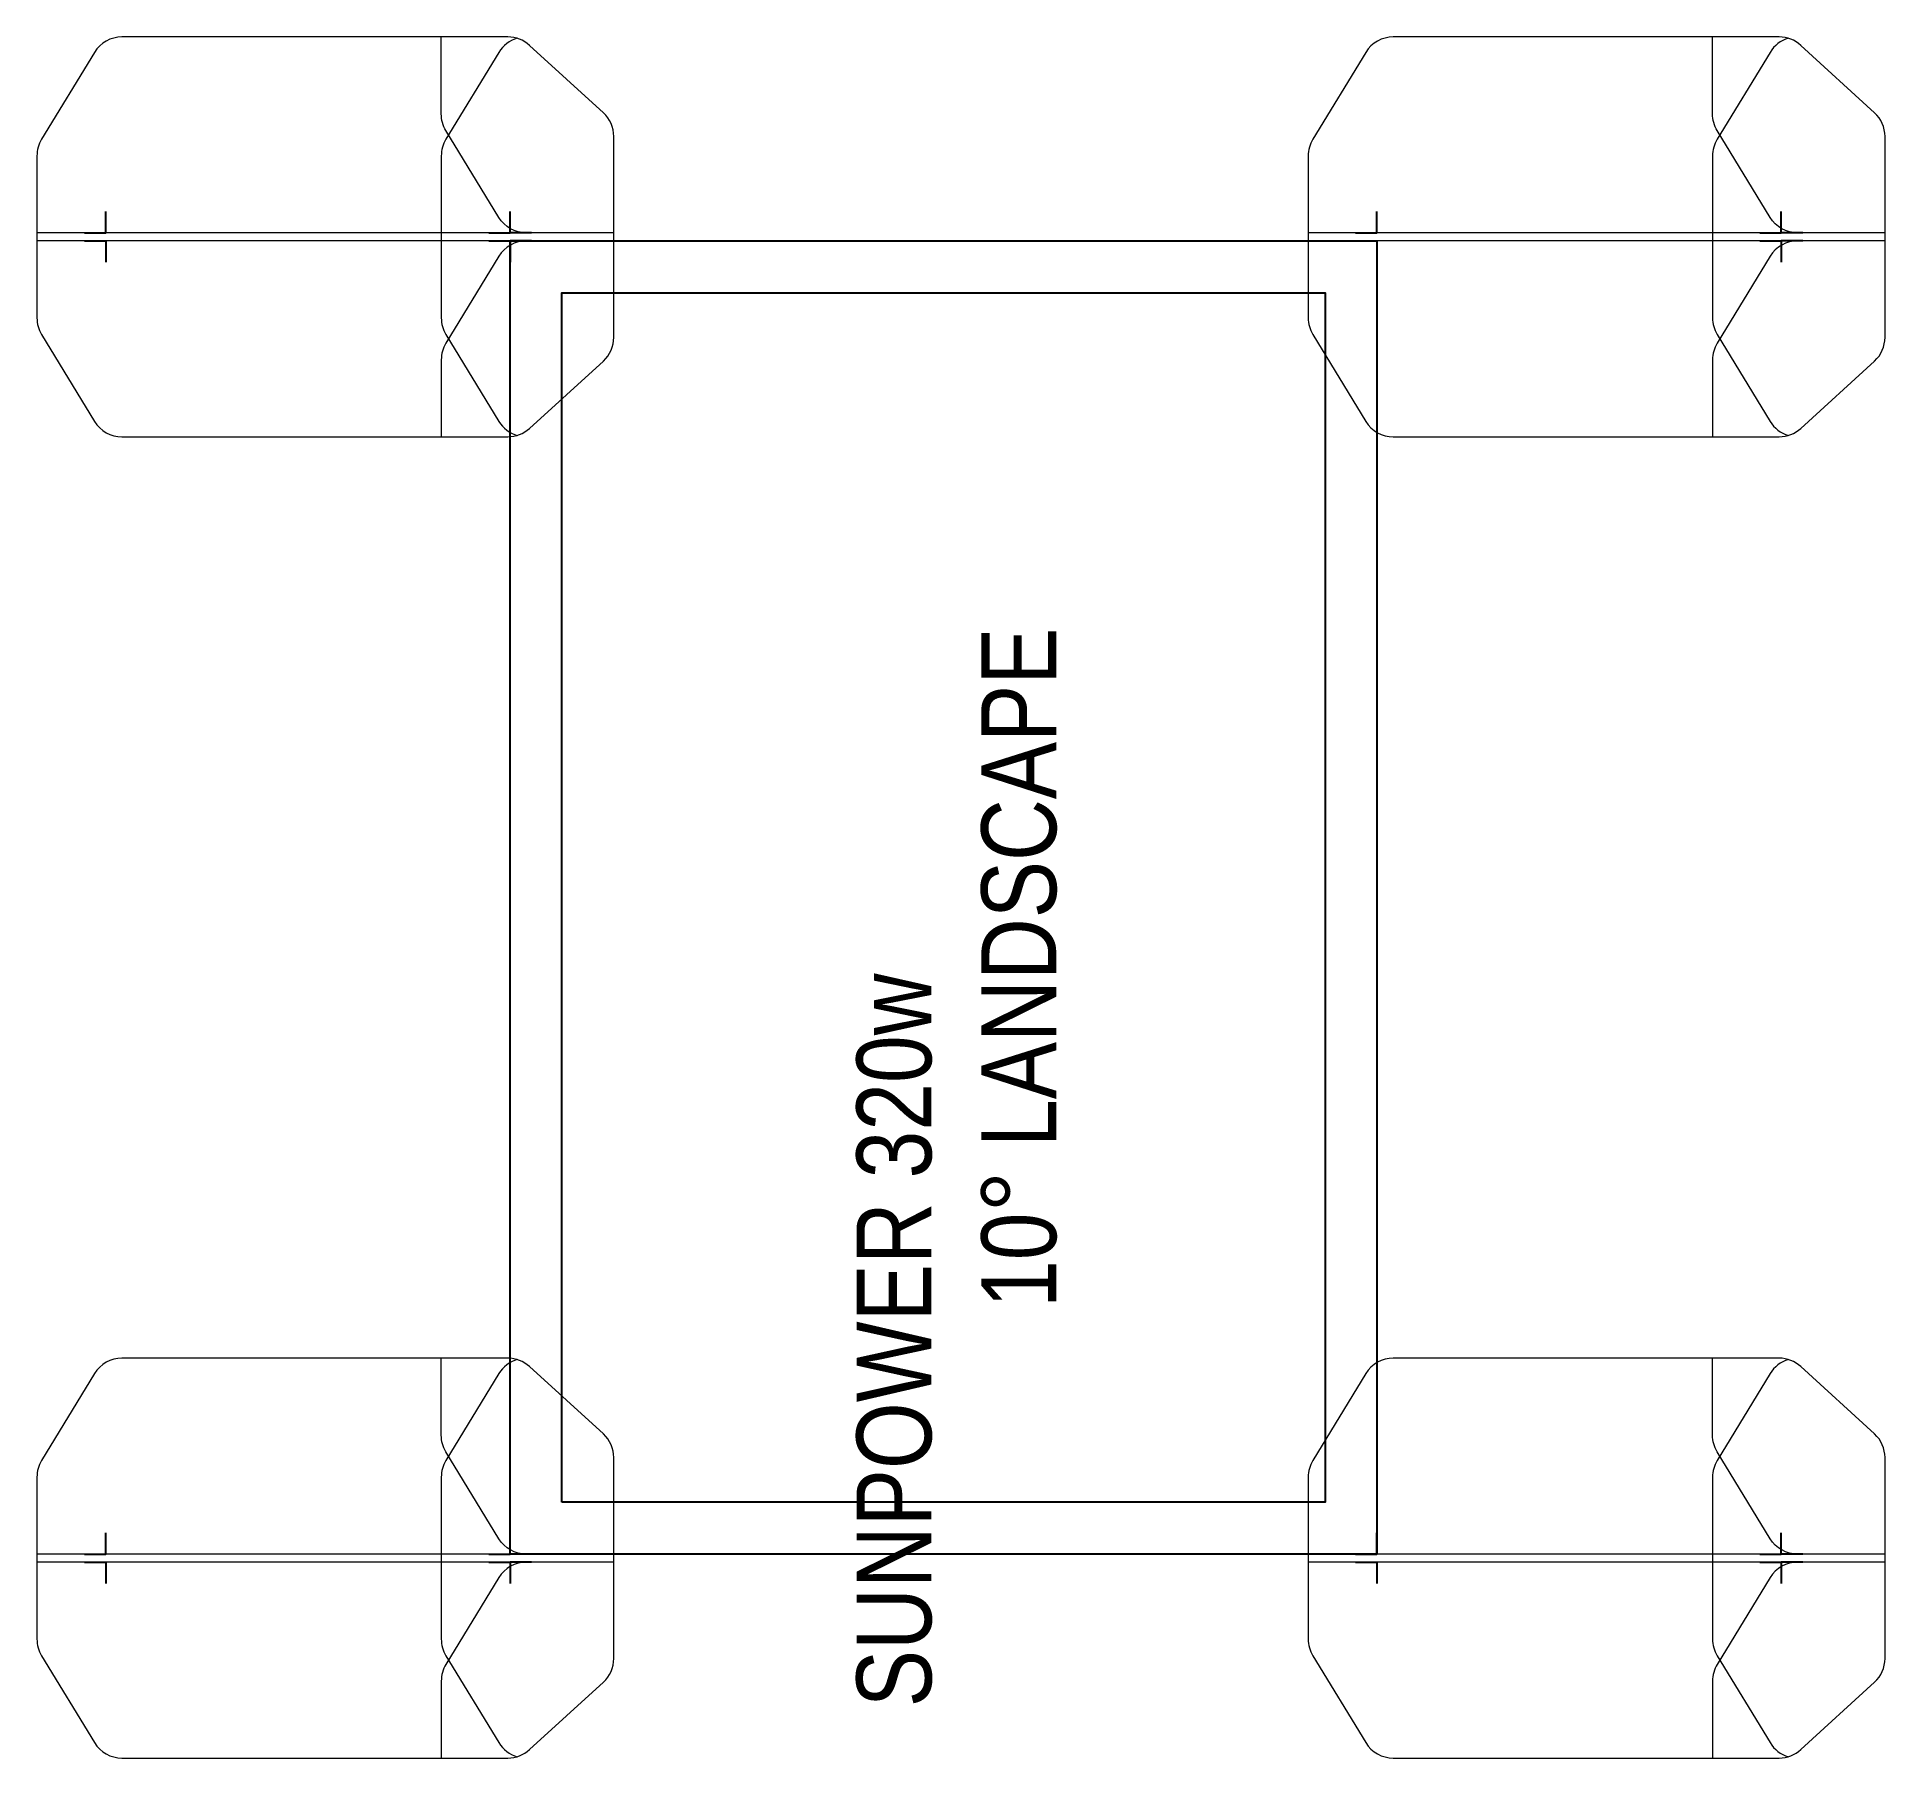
# Model space of a CAD drawing. Header units: feet. Extents: x 5002.9 to 5089.2, y 12894.9 to 12975.4.
import ezdxf

# ---------------------------------------------------------------- set-up
doc = ezdxf.new("R2010")
doc.units = ezdxf.units.FT
doc.header["$MEASUREMENT"] = 0
doc.layers.add('CANADIAN 255', color=7, linetype='Continuous')
doc.layers.add('E2-ECOFEET', color=1, linetype='Continuous', lineweight=5)
doc.styles.get("Standard").update_dxf_attribs({"font": 'calibri.ttf'})

# ---------------------------------------------------------------- blocks, each defined once
blk = doc.blocks.new('EcoFoot2+ single')
at = {"layer": 'Defpoints', "color": 251}
for points in [[(-0.188, 19.9), (-0.188, 18.9), (-1.188, 18.9)], [(0.187, 19.9), (0.187, 18.9), (1.188, 18.9)], [(-0.188, 1), (-0.188, 0), (-1.188, 0)], [(0.187, 1), (0.187, 0), (1.188, 0)], [(-0.188, -1), (-0.188, 0), (-1.188, 0)], [(0.187, -1), (0.187, 0), (1.188, 0)]]:
    blk.add_lwpolyline(points, dxfattribs=at)
for p in [(0, 18.9), (0, 0), (0, 0), (0, 0)]:
    blk.add_point(p, dxfattribs=at)
at = {"layer": 'E2-ECOFEET', "color": 42, "linetype": 'Continuous'}
for p, q in [((-0.188, -4.847), (-0.188, 22.117)), ((0.187, -4.847), (0.187, 22.117)), ((-0.188, 0.101), (-0.188, 17.204)), ((0.187, 0.101), (0.187, 17.204))]:
    blk.add_line(p, q, dxfattribs=at)
at = {"layer": 'E2-ECOFEET', "linetype": 'Continuous'}
blk.add_lwpolyline([(-9.346, 17.204), (-9.346, 0.101, 0.187182), (-8.953, -0.91), (-5.803, -4.359, 0.210696), (-4.696, -4.847), (4.696, -4.847, 0.210696), (5.803, -4.359), (8.953, -0.91, 0.187182), (9.346, 0.101), (9.346, 17.204), (9.346, 18.143, 0.261626), (8.626, 19.424), (4.566, 21.898, 0.137668), (3.786, 22.117), (-3.786, 22.117, 0.137668), (-4.566, 21.898), (-8.626, 19.424, 0.261626), (-9.346, 18.143)], format="xyb", close=True, dxfattribs=at)
at = {"layer": 'E2-ECOFEET', "color": 112, "linetype": 'Continuous'}
for points in [[(-0.188, -4.847), (-0.188, -1.696), (-0.188, -0.757, 0.261626), (-0.907, 0.524), (-4.967, 2.998, 0.137668), (-5.748, 3.217), (-9.346, 3.217)], [(0.187, -4.847), (0.187, -1.696), (0.187, -0.757, -0.261626), (0.907, 0.524), (4.967, 2.998, -0.137668), (5.748, 3.217), (9.346, 3.217)]]:
    blk.add_lwpolyline(points, format="xyb", dxfattribs=at)
at = {"layer": 'E2-ECOFEET', "color": 133, "linetype": 'Continuous'}
blk.add_lwpolyline([(9.283, -0.328, 0.18544), (8.626, 0.524), (4.566, 2.998, 0.137668), (3.786, 3.217), (-3.786, 3.217, 0.137668), (-4.566, 2.998), (-8.626, 0.524, 0.18544), (-9.283, -0.328, 0.18544)], format="xyb", dxfattribs=at)
blk = doc.blocks.new('SUNPOWER 230W 10 DGREE')
at = {"layer": 'CANADIAN 255', "linetype": 'Continuous'}
blk.add_lwpolyline([(-20.261, -30.695), (-20.261, 30.695), (20.261, 30.695), (20.261, -30.695), (-20.261, -30.695)], dxfattribs=at)
at = {"layer": 'CANADIAN 255', "color": 1, "linetype": 'Continuous'}
blk.add_lwpolyline([(-17.838, -28.273), (-17.838, 28.273), (17.838, 28.273), (17.838, -28.273)], close=True, dxfattribs=at)
at = {"layer": 'Defpoints', "color": 251, "insert": (0.624, -19.187), "char_height": 3.5, "attachment_point": 4, "rotation": 90}
blk.add_mtext('\\pi-18.664;{\\fTechnicLite|b0|i0|c2|p2;SUNPOWER 320w\\P\\pi0;10° LANDSCAPE}', dxfattribs=at)

msp = doc.modelspace()

# ---------------------------------------------------------------- block references
at = {"color": 1}
msp.add_blockref('SUNPOWER 230W 10 DGREE', (5045.238, 12935.161), dxfattribs=at)
at = {"layer": 'E2-ECOFEET', "rotation": 90}
for p in [(5024.978, 12966.044), (5084.399, 12966.044), (5024.978, 12904.279), (5084.399, 12904.279)]:
    msp.add_blockref('EcoFoot2+ single', p, dxfattribs=at)

doc.saveas('drawing.dxf')
